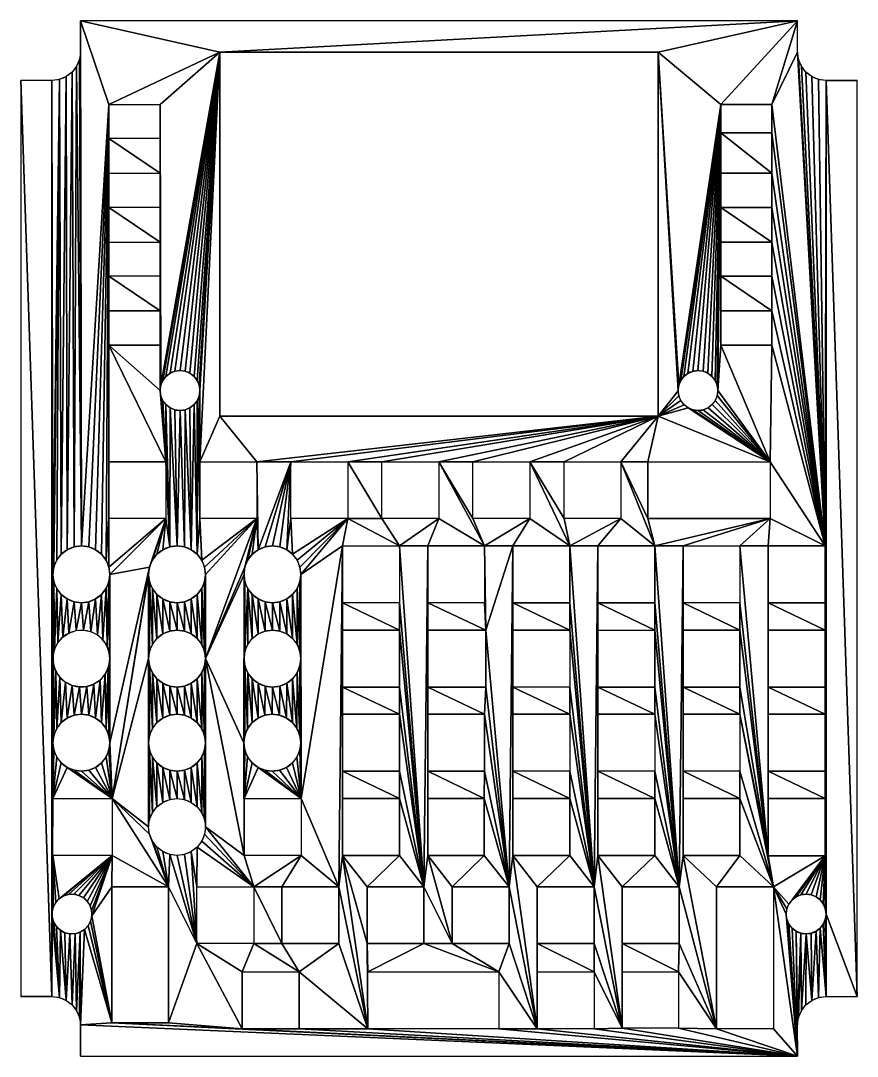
# Model space of a CAD drawing. Extents: x 0 to 147, y 0 to 182.
import ezdxf

# ---------------------------------------------------------------- set-up
doc = ezdxf.new("R2010")
doc.units = 0
doc.layers.get('0').update_dxf_attribs({"color": 13, "linetype": 'CONTINUOUS'})

msp = doc.modelspace()

# ---------------------------------------------------------------- linework, layer by layer
for p, q in [((10.5, 182, 3), (10.5, 176.5, 3)), ((136.55, 182, 3), (10.5, 182, 3)), ((136.55, 176.5, 3), (136.55, 182, 3)), ((112.02, 176.49, 3), (35.03, 176.49, 3)), ((35.03, 176.49, 3), (35.03, 112.5, 3)), ((112.02, 112.5, 3), (112.02, 176.49, 3)), ((0, 171.5, 3), (0, 10.5, 3)), ((5.5, 171.5, 3), (0, 171.5, 3)), ((141.55, 171.5, 3), (147.05, 171.5, 3)), ((147.05, 10.5, 3), (147.05, 171.5, 3)), ((15.5, 167.3, 3), (24.49, 167.3, 3)), ((15.5, 161.3, 3), (15.5, 167.3, 3)), ((24.49, 167.3, 3), (24.49, 161.3, 3)), ((123.05, 167.3, 3), (123.05, 162.3, 3)), ((132.05, 167.3, 3), (123.05, 167.3, 3)), ((132.05, 162.3, 3), (132.05, 167.3, 3)), ((123.05, 162.3, 3), (132.05, 162.3, 3)), ((24.49, 161.3, 3), (15.5, 161.3, 3)), ((15.5, 155.2, 3), (24.49, 155.2, 3)), ((15.5, 149.2, 3), (15.5, 155.2, 3)), ((24.49, 155.2, 3), (24.49, 149.2, 3)), ((123.05, 155.2, 3), (123.05, 149.2, 3)), ((132.05, 155.2, 3), (123.05, 155.2, 3)), ((132.05, 149.2, 3), (132.05, 155.2, 3)), ((24.49, 149.2, 3), (15.5, 149.2, 3)), ((123.05, 149.2, 3), (132.05, 149.2, 3)), ((15.5, 137.1, 3), (15.5, 143.1, 3)), ((15.5, 143.1, 3), (24.49, 143.1, 3)), ((24.49, 143.1, 3), (24.49, 137.1, 3)), ((132.05, 143.1, 3), (123.05, 143.1, 3)), ((123.05, 143.1, 3), (123.05, 137.1, 3)), ((132.05, 137.1, 3), (132.05, 143.1, 3)), ((24.49, 137.1, 3), (15.5, 137.1, 3)), ((123.05, 137.1, 3), (132.05, 137.1, 3)), ((24.49, 131.01, 3), (15.5, 131.01, 3)), ((15.5, 131.01, 3), (15.5, 125, 3)), ((24.49, 125, 3), (24.49, 131.01, 3)), ((123.05, 131, 3), (123.05, 125, 3)), ((132.05, 131, 3), (123.05, 131, 3)), ((132.05, 125, 3), (132.05, 131, 3)), ((15.5, 125, 3), (24.49, 125, 3)), ((123.05, 125, 3), (132.05, 125, 3)), ((35.03, 112.5, 3), (112.02, 112.5, 3)), ((15.5, 104.5, 3), (15.5, 94.5, 3)), ((25.5, 104.5, 3), (15.5, 104.5, 3)), ((25.5, 104.5, 3), (25.5, 94.5, 3)), ((31.5, 104.5, 3), (41.5, 104.5, 3)), ((31.5, 94.5, 3), (31.5, 104.5, 3)), ((41.5, 104.5, 3), (41.5, 94.5, 3)), ((47.5, 104.5, 3), (57.5, 104.5, 3)), ((47.5, 94.5, 3), (47.5, 104.5, 3)), ((57.5, 104.5, 3), (57.5, 94.5, 3)), ((63.5, 94.5, 3), (63.5, 104.5, 3)), ((63.5, 104.5, 3), (73.5, 104.5, 3)), ((73.5, 104.5, 3), (73.5, 94.5, 3)), ((79.5, 104.5, 3), (89.5, 104.5, 3)), ((79.5, 94.5, 3), (79.5, 104.5, 3)), ((89.5, 104.5, 3), (89.5, 94.5, 3)), ((95.5, 94.5, 3), (95.5, 104.5, 3)), ((95.5, 104.5, 3), (105.5, 104.5, 3)), ((105.5, 104.5, 3), (105.5, 94.5, 3)), ((110.24, 104.5, 3), (110.24, 94.5, 3)), ((110.24, 104.5, 3), (131.74, 104.5, 3)), ((131.74, 104.5, 3), (131.74, 94.5, 3)), ((25.5, 94.5, 3), (15.5, 94.5, 3)), ((41.5, 94.5, 3), (31.5, 94.5, 3)), ((57.5, 94.5, 3), (47.5, 94.5, 3)), ((73.5, 94.5, 3), (63.5, 94.5, 3)), ((89.5, 94.5, 3), (79.5, 94.5, 3)), ((105.5, 94.5, 3), (95.5, 94.5, 3)), ((110.24, 94.5, 3), (131.74, 94.5, 3)), ((56.58, 89.7, 3), (66.58, 89.7, 3)), ((56.58, 79.7, 3), (56.58, 89.7, 3)), ((66.58, 89.7, 3), (66.58, 79.7, 3)), ((71.54, 79.7, 3), (71.54, 89.7, 3)), ((81.54, 89.7, 3), (71.54, 89.7, 3)), ((81.54, 89.7, 3), (81.54, 79.7, 3)), ((86.5, 89.7, 3), (86.5, 79.7, 3)), ((96.5, 89.7, 3), (86.5, 89.7, 3)), ((96.5, 79.7, 3), (96.5, 89.7, 3)), ((111.46, 89.7, 3), (101.46, 89.7, 3)), ((101.46, 89.7, 3), (101.46, 79.7, 3)), ((111.46, 79.7, 3), (111.46, 89.7, 3)), ((116.42, 89.7, 3), (126.42, 89.7, 3)), ((116.42, 79.7, 3), (116.42, 89.7, 3)), ((126.42, 89.7, 3), (126.42, 79.7, 3)), ((141.38, 89.7, 3), (131.38, 89.7, 3)), ((131.38, 89.7, 3), (131.38, 79.7, 3)), ((141.38, 89.7, 3), (141.38, 79.7, 3)), ((66.58, 79.7, 3), (56.58, 79.7, 3)), ((81.54, 79.7, 3), (71.54, 79.7, 3)), ((86.5, 79.7, 3), (96.5, 79.7, 3)), ((101.46, 79.7, 3), (111.46, 79.7, 3)), ((126.42, 79.7, 3), (116.42, 79.7, 3)), ((131.38, 79.7, 3), (141.38, 79.7, 3)), ((66.58, 74.9, 3), (56.58, 74.9, 3)), ((56.58, 74.9, 3), (56.58, 64.9, 3)), ((66.58, 64.9, 3), (66.58, 74.9, 3)), ((81.74, 74.9, 3), (71.54, 74.9, 3)), ((71.54, 74.9, 3), (71.54, 64.9, 3)), ((81.74, 64.9, 3), (81.74, 74.9, 3)), ((96.5, 74.9, 3), (86.5, 74.9, 3)), ((86.5, 64.9, 3), (86.5, 74.9, 3)), ((96.5, 74.9, 3), (96.5, 64.9, 3)), ((101.46, 74.9, 3), (111.46, 74.9, 3)), ((101.46, 74.9, 3), (101.46, 64.9, 3)), ((111.46, 64.9, 3), (111.46, 74.9, 3)), ((116.42, 74.9, 3), (116.42, 64.9, 3)), ((126.42, 74.9, 3), (116.42, 74.9, 3)), ((126.42, 64.9, 3), (126.42, 74.9, 3)), ((131.38, 74.9, 3), (131.38, 64.9, 3)), ((141.38, 74.9, 3), (131.38, 74.9, 3)), ((141.38, 64.9, 3), (141.38, 74.9, 3)), ((56.58, 64.9, 3), (66.58, 64.9, 3)), ((71.54, 64.9, 3), (81.74, 64.9, 3)), ((96.5, 64.9, 3), (86.5, 64.9, 3)), ((101.46, 64.9, 3), (111.46, 64.9, 3)), ((116.42, 64.9, 3), (126.42, 64.9, 3)), ((131.38, 64.9, 3), (141.38, 64.9, 3)), ((66.58, 60.1, 3), (56.58, 60.1, 3)), ((56.58, 60.1, 3), (56.58, 50.1, 3)), ((66.58, 50.1, 3), (66.58, 60.1, 3)), ((71.54, 60.1, 3), (71.54, 50.1, 3)), ((81.54, 60.1, 3), (71.54, 60.1, 3)), ((81.54, 50.1, 3), (81.54, 60.1, 3)), ((86.5, 50.1, 3), (86.5, 60.1, 3)), ((96.5, 60.1, 3), (86.5, 60.1, 3)), ((96.5, 60.1, 3), (96.5, 50.1, 3)), ((101.46, 50.1, 3), (101.46, 60.1, 3)), ((111.46, 60.1, 3), (101.46, 60.1, 3)), ((111.46, 60.1, 3), (111.46, 50.1, 3)), ((126.42, 60.1, 3), (116.42, 60.1, 3)), ((116.42, 50.1, 3), (116.42, 60.1, 3)), ((126.42, 60.1, 3), (126.42, 50.1, 3)), ((131.38, 60.1, 3), (131.38, 50.1, 3)), ((141.38, 60.1, 3), (131.38, 60.1, 3)), ((141.38, 50.1, 3), (141.38, 60.1, 3)), ((56.58, 50.1, 3), (66.58, 50.1, 3)), ((71.54, 50.1, 3), (81.54, 50.1, 3)), ((96.5, 50.1, 3), (86.5, 50.1, 3)), ((111.46, 50.1, 3), (101.46, 50.1, 3)), ((126.42, 50.1, 3), (116.42, 50.1, 3)), ((131.38, 50.1, 3), (141.38, 50.1, 3)), ((5.67, 45.3, 3), (16.07, 45.3, 3)), ((5.67, 35.3, 3), (5.67, 45.3, 3)), ((16.07, 45.3, 3), (16.07, 35.3, 3)), ((39.27, 35.3, 3), (39.27, 45.3, 3)), ((39.27, 45.3, 3), (49.27, 45.3, 3)), ((49.27, 45.3, 3), (49.27, 35.3, 3)), ((56.58, 45.3, 3), (56.58, 35.3, 3)), ((66.58, 45.3, 3), (56.58, 45.3, 3)), ((66.58, 35.3, 3), (66.58, 45.3, 3)), ((71.54, 45.3, 3), (71.54, 35.3, 3)), ((81.44, 45.3, 3), (71.54, 45.3, 3)), ((81.44, 35.3, 3), (81.44, 45.3, 3)), ((96.5, 45.3, 3), (86.5, 45.3, 3)), ((86.5, 45.3, 3), (86.5, 35.3, 3)), ((96.5, 35.3, 3), (96.5, 45.3, 3)), ((101.46, 45.3, 3), (101.46, 35.3, 3)), ((111.46, 45.3, 3), (101.46, 45.3, 3)), ((111.46, 35.3, 3), (111.46, 45.3, 3)), ((116.42, 45.3, 3), (116.42, 35.3, 3)), ((126.42, 45.3, 3), (116.42, 45.3, 3)), ((126.42, 35.3, 3), (126.42, 45.3, 3)), ((141.38, 45.3, 3), (131.38, 45.3, 3)), ((131.38, 45.3, 3), (131.38, 35.22, 3)), ((141.38, 35.22, 3), (141.38, 45.3, 3)), ((16.07, 35.3, 3), (5.67, 35.3, 3)), ((49.27, 35.3, 3), (39.27, 35.3, 3)), ((56.58, 35.3, 3), (66.58, 35.3, 3)), ((71.54, 35.3, 3), (81.44, 35.3, 3)), ((86.5, 35.3, 3), (96.5, 35.3, 3)), ((101.46, 35.3, 3), (111.46, 35.3, 3)), ((116.42, 35.3, 3), (126.42, 35.3, 3)), ((131.38, 35.22, 3), (141.38, 35.22, 3)), ((15.99, 29.8, 3), (15.99, 5.9, 3)), ((25.99, 29.8, 3), (15.99, 29.8, 3)), ((25.99, 5.9, 3), (25.99, 29.8, 3)), ((30.95, 19.8, 3), (30.95, 29.8, 3)), ((30.95, 29.8, 3), (40.95, 29.8, 3)), ((40.95, 29.8, 3), (40.95, 19.8, 3)), ((45.91, 29.8, 3), (45.91, 19.8, 3)), ((55.91, 29.8, 3), (45.91, 29.8, 3)), ((55.91, 19.8, 3), (55.91, 29.8, 3)), ((70.87, 29.8, 3), (60.87, 29.8, 3)), ((60.87, 29.8, 3), (60.87, 19.8, 3)), ((70.87, 19.8, 3), (70.87, 29.8, 3)), ((85.83, 29.8, 3), (75.83, 29.8, 3)), ((75.83, 29.8, 3), (75.83, 19.8, 3)), ((85.83, 19.8, 3), (85.83, 29.8, 3)), ((90.79, 29.8, 3), (90.79, 19.8, 3)), ((100.79, 29.8, 3), (90.79, 29.8, 3)), ((100.79, 19.8, 3), (100.79, 29.8, 3)), ((115.75, 29.8, 3), (105.75, 29.8, 3)), ((105.75, 29.8, 3), (105.75, 19.8, 3)), ((115.75, 19.8, 3), (115.75, 29.8, 3)), ((122.31, 29.8, 3), (122.31, 4.84, 3)), ((132.31, 29.8, 3), (122.31, 29.8, 3)), ((132.31, 29.8, 3), (132.31, 4.84, 3)), ((40.95, 19.8, 3), (30.95, 19.8, 3)), ((45.91, 19.8, 3), (55.91, 19.8, 3)), ((60.87, 19.8, 3), (70.87, 19.8, 3)), ((75.83, 19.8, 3), (85.83, 19.8, 3)), ((90.79, 19.8, 3), (100.79, 19.8, 3)), ((105.75, 19.8, 3), (115.75, 19.8, 3)), ((38.92, 14.84, 3), (38.92, 4.84, 3)), ((38.92, 14.84, 3), (48.92, 14.84, 3)), ((48.92, 4.84, 3), (48.92, 14.84, 3)), ((61.03, 4.84, 3), (61.03, 14.84, 3)), ((61.03, 14.84, 3), (84.03, 14.84, 3)), ((84.03, 14.84, 3), (84.03, 4.84, 3)), ((90.79, 14.84, 3), (100.79, 14.84, 3)), ((90.79, 4.84, 3), (90.79, 14.84, 3)), ((100.79, 14.84, 3), (100.79, 4.84, 3)), ((105.75, 14.84, 3), (115.65, 14.84, 3)), ((105.75, 4.94, 3), (105.75, 14.84, 3)), ((115.65, 14.84, 3), (115.65, 4.94, 3)), ((5.5, 10.5, 3), (0, 10.5, 3)), ((141.55, 10.5, 3), (147.05, 10.5, 3)), ((10.5, 0, 3), (10.5, 5.5, 3)), ((15.99, 5.9, 3), (25.99, 5.9, 3)), ((136.55, 0, 3), (136.55, 5.5, 3)), ((38.92, 4.84, 3), (48.92, 4.84, 3)), ((84.03, 4.84, 3), (61.03, 4.84, 3)), ((100.79, 4.84, 3), (90.79, 4.84, 3)), ((115.65, 4.94, 3), (105.75, 4.94, 3)), ((132.31, 4.84, 3), (122.31, 4.84, 3)), ((10.5, 0, 3), (136.55, 0, 3))]:
    msp.add_line(p, q)
at = {"extrusion": (2.51018e-31, -2.51018e-31, -1)}
msp.add_circle((-28, 117, -3), 3.5, dxfattribs=at)
at = {"extrusion": (2.63686e-31, -2.60115e-31, -1)}
msp.add_circle((-119.05, 117, -3), 3.5, dxfattribs=at)
at = {"extrusion": (0, 0, -1)}
for centre in [(-10.67, 84.7, -3), (-27.48, 84.7, -3), (-44.25, 84.7, -3), (-10.67, 69.9, -3), (-27.48, 69.9, -3), (-10.67, 55.1, -3), (-27.48, 55.1, -3), (-44.22, 55.1, -3)]:
    msp.add_circle(centre, 5, dxfattribs=at)
at = {"extrusion": (-3.6922e-32, -6.39507e-32, -1)}
msp.add_circle((-44.25, 69.9, -3), 5, dxfattribs=at)
msp.add_circle((27.48, 40.3, 3), 5)
at = {"extrusion": (6.61957e-32, -3.96637e-31, -1)}
msp.add_circle((-9, 25, -3), 3.5, dxfattribs=at)
at = {"extrusion": (-2.451e-32, 4.24525e-32, -1)}
msp.add_circle((-138.05, 25, -3), 3.5, dxfattribs=at)
at = {"extrusion": (0, 0, -1)}
for centre, start, end in [((-5.5, 176.5, -3), 180, 270), ((-141.55, 176.5, -3), 270, 0), ((-5.5, 5.5, -3), 90, 180), ((-141.55, 5.5, -3), 0, 90)]:
    msp.add_arc(centre, 5, start, end, dxfattribs=at)

# ---------------------------------------------------------------- meshes
mesh = msp.add_polyface()
corners = [(24.49, 125, 3), (24.5, 117, 3), (24.49, 131.01, 3), (24.49, 137.1, 3), (24.49, 143.1, 3), (24.49, 149.2, 3), (24.49, 155.2, 3), (24.49, 161.3, 3), (24.49, 167.3, 3), (15.5, 161.3, 3), (15.5, 155.2, 3), (15.5, 149.2, 3), (15.5, 143.1, 3), (15.5, 137.1, 3), (15.5, 131.01, 3), (5.5, 171.5, 3), (5.67, 84.7, 3), (6.79, 171.67, 3), (7.14, 88.24, 3), (8, 172.17, 3), (8.17, 89.03, 3), (9.04, 172.96, 3), (9.38, 89.53, 3), (9.83, 174, 3), (10.67, 89.7, 3), (10.33, 175.21, 3), (10.5, 176.5, 3), (10.5, 182, 3), (15.5, 167.3, 3), (35.03, 176.49, 3), (15.5, 104.5, 3), (15.5, 125, 3), (24.62, 117.91, 3), (24.97, 118.75, 3), (25.53, 119.47, 3), (26.25, 120.03, 3), (27.09, 120.38, 3), (28, 120.5, 3), (28.91, 120.38, 3), (29.75, 120.03, 3), (30.47, 119.47, 3), (31.03, 118.75, 3), (31.38, 117.91, 3), (31.5, 117, 3), (31.5, 104.5, 3), (35.03, 112.5, 3)]
mesh.append_faces([[corners[k] for k in face] for face in [(0, 1, 2), (3, 1, 4), (5, 1, 6), (7, 1, 8), (6, 9, 10), (9, 6, 7), (4, 11, 12), (11, 4, 5), (2, 13, 14), (13, 2, 3), (15, 16, 17), (17, 18, 19), (19, 20, 21), (21, 22, 23), (23, 24, 25), (25, 24, 26), (26, 24, 27), (28, 10, 9), (32, 8, 1), (29, 44, 45)]], dxfattribs={"vtx0": -1, "vtx1": -1})
mesh.append_faces([[corners[k] for k in face] for face in [(2, 1, 3), (4, 1, 5), (6, 1, 7), (27, 24, 28), (27, 28, 29), (28, 30, 31), (28, 14, 13), (28, 12, 11), (29, 8, 32), (29, 43, 44)]], dxfattribs={"vtx0": -1, "vtx1": -1, "vtx2": -1})
mesh.append_faces([[corners[k] for k in face] for face in [(28, 31, 14), (28, 13, 12), (28, 11, 10), (29, 28, 8), (29, 32, 33), (29, 33, 34), (29, 34, 35), (29, 35, 36), (29, 36, 37), (29, 37, 38), (29, 38, 39), (29, 39, 40), (29, 40, 41), (29, 41, 42), (29, 42, 43)]], dxfattribs={"vtx0": -1, "vtx2": -1})
mesh = msp.add_polyface()
corners = [(57.5, 94.5, 3), (63.5, 94.5, 3), (57.5, 104.5, 3), (73.5, 94.5, 3), (81.54, 89.7, 3), (73.5, 104.5, 3), (79.5, 94.5, 3), (89.5, 94.5, 3), (96.5, 89.7, 3), (89.5, 104.5, 3), (95.5, 94.5, 3), (105.5, 94.5, 3), (111.46, 89.7, 3), (105.5, 104.5, 3), (110.24, 94.5, 3), (10.5, 182, 3), (35.03, 176.49, 3), (136.55, 182, 3), (112.02, 176.49, 3), (123.05, 167.3, 3), (115.66, 117.88, 3), (115.55, 116.98, 3), (116.01, 118.73, 3), (116.56, 119.46, 3), (117.28, 120.02, 3), (118.12, 120.37, 3), (119.03, 120.5, 3), (119.93, 120.39, 3), (120.78, 120.04, 3), (121.51, 119.49, 3), (122.07, 118.77, 3), (35.03, 112.5, 3), (41.5, 104.5, 3), (112.02, 112.5, 3), (47.5, 104.5, 3), (41.75, 89.03, 3), (42.95, 89.53, 3), (44.25, 89.7, 3), (45.54, 89.53, 3), (46.75, 89.03, 3), (47.5, 94.5, 3), (63.5, 104.5, 3), (79.5, 104.5, 3), (95.5, 104.5, 3), (110.24, 104.5, 3), (131.74, 104.5, 3), (117.32, 113.96, 3), (116.59, 114.51, 3), (116.03, 115.23, 3), (115.68, 116.07, 3)]
mesh.append_faces([[corners[k] for k in face] for face in [(0, 1, 2), (3, 4, 5), (7, 8, 9), (11, 12, 13), (15, 16, 17), (20, 18, 21), (31, 32, 33), (34, 39, 40), (41, 2, 1), (42, 5, 6), (43, 9, 10), (44, 13, 14), (33, 21, 18)]], dxfattribs={"vtx0": -1, "vtx1": -1})
mesh.append_faces([[corners[k] for k in face] for face in [(5, 4, 6), (9, 8, 10), (13, 12, 14), (19, 18, 20), (33, 32, 34), (34, 32, 35), (33, 2, 41), (33, 5, 42), (33, 9, 43), (33, 13, 44), (33, 45, 46)]], dxfattribs={"vtx0": -1, "vtx1": -1, "vtx2": -1})
mesh.append_faces([[corners[k] for k in face] for face in [(17, 16, 18), (19, 20, 22), (19, 22, 23), (19, 23, 24), (19, 24, 25), (19, 25, 26), (19, 26, 27), (19, 27, 28), (19, 28, 29), (19, 29, 30), (34, 36, 37), (34, 37, 38), (33, 34, 2), (33, 41, 5), (33, 42, 9), (33, 43, 13), (33, 44, 45), (33, 46, 47), (33, 47, 48), (33, 48, 49), (33, 49, 21)]], dxfattribs={"vtx0": -1, "vtx2": -1})
mesh = msp.add_polyface()
corners = [(141.55, 171.5, 3), (147.05, 10.5, 3), (147.05, 171.5, 3), (131.74, 94.5, 3), (141.38, 89.7, 3), (131.74, 104.5, 3), (132.05, 125, 3), (132.05, 131, 3), (132.05, 137.1, 3), (132.05, 143.1, 3), (132.05, 149.2, 3), (132.05, 155.2, 3), (132.05, 162.3, 3), (132.05, 167.3, 3), (136.55, 176.5, 3), (136.72, 175.21, 3), (137.22, 174, 3), (138.01, 172.96, 3), (139.05, 172.17, 3), (140.26, 171.67, 3), (141.43, 25.91, 3), (136.55, 182, 3), (112.02, 176.49, 3), (123.05, 167.3, 3), (122.07, 118.77, 3), (122.42, 117.93, 3), (122.55, 117.02, 3), (123.05, 125, 3), (123.05, 131, 3), (123.05, 137.1, 3), (123.05, 143.1, 3), (123.05, 149.2, 3), (123.05, 155.2, 3), (123.05, 162.3, 3), (117.32, 113.96, 3), (118.17, 113.61, 3), (119.07, 113.5, 3), (119.98, 113.63, 3), (120.82, 113.98, 3), (121.54, 114.54, 3), (122.09, 115.27, 3), (122.44, 116.12, 3)]
mesh.append_faces([[corners[k] for k in face] for face in [(0, 1, 2)]], dxfattribs={"vtx0": -1})
mesh.append_faces([[corners[k] for k in face] for face in [(3, 4, 5), (6, 4, 7), (8, 4, 9), (10, 4, 11), (12, 4, 13), (14, 4, 15), (15, 4, 16), (16, 4, 17), (17, 4, 18), (18, 4, 19), (19, 4, 0), (23, 32, 33), (21, 13, 14), (11, 33, 32), (33, 11, 12), (9, 31, 30), (31, 9, 10), (7, 29, 28), (29, 7, 8), (34, 5, 35), (35, 5, 36), (36, 5, 37), (37, 5, 38), (38, 5, 39), (39, 5, 40), (40, 5, 41), (41, 5, 26), (27, 5, 6)]], dxfattribs={"vtx0": -1, "vtx1": -1})
mesh.append_faces([[corners[k] for k in face] for face in [(5, 4, 6), (7, 4, 8), (9, 4, 10), (11, 4, 12), (13, 4, 14), (0, 4, 20), (21, 22, 23), (23, 26, 27), (23, 28, 29), (23, 30, 31), (26, 5, 27)]], dxfattribs={"vtx0": -1, "vtx1": -1, "vtx2": -1})
mesh.append_faces([[corners[k] for k in face] for face in [(23, 24, 25), (23, 25, 26), (23, 27, 28), (23, 29, 30), (23, 31, 32), (21, 23, 13)]], dxfattribs={"vtx0": -1, "vtx2": -1})
mesh = msp.add_polyface()
corners = [(0, 171.5, 3), (5.5, 10.5, 3), (5.5, 171.5, 3), (25.5, 104.5, 3), (15.5, 125, 3), (15.5, 104.5, 3), (24.5, 117, 3), (24.49, 125, 3), (24.62, 116.09, 3), (24.97, 115.25, 3), (25.53, 114.53, 3), (15.5, 94.5, 3), (15.5, 85.99, 3), (25.5, 94.5, 3), (23.94, 88.24, 3), (24.98, 89.03, 3), (26.19, 89.53, 3), (26.25, 113.97, 3), (27.48, 89.7, 3), (27.09, 113.62, 3), (28, 113.5, 3), (28.77, 89.53, 3), (28.91, 113.62, 3), (29.98, 89.03, 3), (29.75, 113.97, 3), (30.47, 114.53, 3), (31.02, 88.24, 3), (31.03, 115.25, 3), (31.5, 94.5, 3), (31.38, 116.09, 3), (31.5, 117, 3), (31.81, 87.2, 3), (41.5, 94.5, 3), (39.92, 87.2, 3), (40.71, 88.24, 3), (41.75, 89.03, 3), (41.5, 104.5, 3), (5.67, 84.7, 3), (5.52, 25.34, 3), (6.79, 171.67, 3), (5.84, 85.99, 3), (6.34, 87.2, 3), (7.14, 88.24, 3), (8, 172.17, 3), (8.17, 89.03, 3), (9.04, 172.96, 3), (9.38, 89.53, 3), (9.83, 174, 3), (10.67, 89.7, 3), (15.5, 167.3, 3), (11.97, 89.53, 3), (13.17, 89.03, 3), (14.21, 88.24, 3), (15, 87.2, 3), (31.5, 104.5, 3), (35.03, 112.5, 3)]
mesh.append_faces([[corners[k] for k in face] for face in [(0, 1, 2), (3, 4, 5), (4, 6, 7), (6, 3, 8), (8, 3, 9), (9, 3, 10), (11, 12, 13), (13, 16, 3), (10, 16, 17), (17, 18, 19), (19, 18, 20), (20, 21, 22), (22, 23, 24), (24, 23, 25), (25, 26, 27), (27, 28, 29), (29, 28, 30), (28, 31, 32), (32, 35, 36), (54, 30, 28), (36, 55, 54)]], dxfattribs={"vtx0": -1, "vtx1": -1})
mesh.append_faces([[corners[k] for k in face] for face in [(4, 3, 6), (3, 16, 10), (27, 26, 28), (37, 2, 38), (49, 53, 11)]], dxfattribs={"vtx0": -1, "vtx1": -1, "vtx2": -1})
mesh.append_faces([[corners[k] for k in face] for face in [(13, 14, 15), (13, 15, 16), (17, 16, 18), (20, 18, 21), (22, 21, 23), (25, 23, 26), (32, 33, 34), (32, 34, 35), (39, 37, 40), (39, 40, 41), (39, 41, 42), (43, 42, 44), (45, 44, 46), (47, 46, 48), (49, 48, 50), (49, 50, 51), (49, 51, 52), (49, 52, 53), (49, 11, 5)]], dxfattribs={"vtx0": -1, "vtx2": -1})
mesh = msp.add_polyface()
corners = [(5.67, 55.1, 3), (5.68, 70.25, 3), (5.67, 84.7, 3), (5.84, 56.39, 3), (5.76, 68.94, 3), (6.18, 67.71, 3), (14.82, 67.11, 3), (15, 57.6, 3), (15.4, 68.27, 3), (15.5, 56.39, 3), (15.66, 69.55, 3), (15.67, 55.1, 3), (15.67, 84.7, 3), (5.84, 83.41, 3), (5.94, 71.53, 3), (6.34, 82.2, 3), (6.53, 72.69, 3), (7.14, 81.16, 3), (7.39, 73.67, 3), (8.17, 80.37, 3), (8.48, 74.39, 3), (9.38, 79.87, 3), (9.72, 74.81, 3), (10.67, 79.7, 3), (11.02, 74.89, 3), (11.97, 79.87, 3), (12.3, 74.63, 3), (13.17, 80.37, 3), (13.47, 74.05, 3), (14.21, 81.16, 3), (14.44, 73.18, 3), (15, 82.2, 3), (15.17, 72.09, 3), (15.5, 83.41, 3), (15.58, 70.86, 3), (5.5, 10.5, 3), (0, 171.5, 3), (0, 10.5, 3), (5.5, 171.5, 3), (5.52, 25.34, 3), (15.5, 85.99, 3), (15.5, 94.5, 3), (15, 87.2, 3), (25.5, 94.5, 3), (22.65, 85.99, 3), (16.07, 45.3, 3), (22.48, 84.7, 3), (22.48, 69.9, 3), (22.65, 71.19, 3), (22.65, 83.41, 3), (23.15, 72.4, 3), (23.15, 82.2, 3), (23.94, 73.44, 3), (22.48, 55.1, 3), (22.65, 68.61, 3), (23.15, 57.6, 3), (23.15, 67.4, 3)]
mesh.append_faces([[corners[k] for k in face] for face in [(35, 36, 37)]], dxfattribs={"vtx0": -1})
mesh.append_faces([[corners[k] for k in face] for face in [(1, 3, 4), (4, 3, 5), (6, 7, 8), (8, 9, 10), (13, 14, 15), (15, 16, 17), (17, 18, 19), (19, 20, 21), (21, 22, 23), (23, 24, 25), (25, 26, 27), (27, 28, 29), (29, 30, 31), (31, 32, 33), (33, 34, 12), (40, 41, 42), (44, 45, 46), (48, 46, 47), (46, 48, 49), (49, 50, 51), (54, 55, 56)]], dxfattribs={"vtx0": -1, "vtx1": -1})
mesh.append_faces([[corners[k] for k in face] for face in [(0, 1, 2), (10, 11, 12), (38, 35, 39), (43, 12, 44), (44, 12, 11), (46, 45, 47)]], dxfattribs={"vtx0": -1, "vtx1": -1, "vtx2": -1})
mesh.append_faces([[corners[k] for k in face] for face in [(1, 13, 2), (13, 1, 14), (15, 14, 16), (17, 16, 18), (19, 18, 20), (21, 20, 22), (23, 22, 24), (25, 24, 26), (27, 26, 28), (29, 28, 30), (31, 30, 32), (33, 32, 34), (12, 34, 10), (43, 40, 12), (49, 48, 50), (51, 50, 52), (53, 54, 47)]], dxfattribs={"vtx0": -1, "vtx2": -1})
mesh = msp.add_polyface()
corners = [(126.42, 79.7, 3), (131.38, 35.22, 3), (126.42, 89.7, 3), (141.38, 79.7, 3), (141.43, 25.91, 3), (141.38, 89.7, 3), (141.55, 25, 3), (147.05, 10.5, 3), (141.55, 171.5, 3), (79.5, 94.5, 3), (81.54, 89.7, 3), (89.5, 94.5, 3), (86.5, 89.7, 3), (81.74, 74.9, 3), (85.83, 29.8, 3), (86.5, 50.1, 3), (86.5, 60.1, 3), (86.5, 64.9, 3), (86.5, 74.9, 3), (86.5, 79.7, 3), (96.5, 89.7, 3), (95.5, 94.5, 3), (105.5, 94.5, 3), (101.46, 89.7, 3), (100.79, 29.8, 3), (101.46, 50.1, 3), (101.46, 60.1, 3), (101.46, 64.9, 3), (101.46, 74.9, 3), (101.46, 79.7, 3), (111.46, 89.7, 3), (110.24, 94.5, 3), (131.74, 94.5, 3), (116.42, 89.7, 3), (115.75, 29.8, 3), (116.42, 50.1, 3), (116.42, 60.1, 3), (116.42, 64.9, 3), (116.42, 74.9, 3), (116.42, 79.7, 3), (131.38, 89.7, 3), (131.38, 50.1, 3), (131.38, 60.1, 3), (131.38, 64.9, 3), (131.38, 74.9, 3), (131.38, 79.7, 3), (141.38, 74.9, 3), (126.42, 74.9, 3), (111.46, 79.7, 3), (111.46, 74.9, 3), (96.5, 79.7, 3), (96.5, 74.9, 3)]
mesh.append_faces([[corners[k] for k in face] for face in [(0, 1, 2), (3, 4, 5), (9, 10, 11), (12, 18, 19), (21, 20, 22), (23, 28, 29), (31, 30, 32), (33, 38, 39), (40, 44, 45), (46, 45, 44), (45, 46, 3), (47, 39, 38), (39, 47, 0), (48, 34, 30), (49, 29, 28), (29, 49, 48), (50, 24, 20), (51, 19, 18), (19, 51, 50)]], dxfattribs={"vtx0": -1, "vtx1": -1})
mesh.append_faces([[corners[k] for k in face] for face in [(6, 7, 8), (11, 10, 12), (12, 13, 14), (12, 16, 17), (22, 20, 23), (23, 20, 24), (23, 26, 27), (32, 30, 33), (33, 30, 34), (33, 36, 37), (32, 2, 40), (40, 2, 1), (40, 42, 43)]], dxfattribs={"vtx0": -1, "vtx1": -1, "vtx2": -1})
mesh.append_faces([[corners[k] for k in face] for face in [(12, 15, 16), (12, 17, 18), (11, 12, 20), (23, 25, 26), (23, 27, 28), (22, 23, 30), (33, 35, 36), (33, 37, 38), (32, 33, 2), (40, 41, 42), (40, 43, 44), (32, 40, 5), (8, 4, 6)]], dxfattribs={"vtx0": -1, "vtx2": -1})
mesh = msp.add_polyface()
corners = [(49.25, 69.9, 3), (49.27, 45.3, 3), (49.25, 84.7, 3), (42.95, 79.87, 3), (44.25, 74.9, 3), (44.25, 79.7, 3), (45.54, 74.73, 3), (45.54, 79.87, 3), (46.75, 74.23, 3), (46.75, 80.37, 3), (47.78, 73.44, 3), (47.78, 81.16, 3), (48.58, 72.4, 3), (48.58, 82.2, 3), (49.08, 71.19, 3), (49.08, 83.41, 3), (49.08, 68.61, 3), (49.22, 55.1, 3), (47.78, 88.24, 3), (47.5, 94.5, 3), (46.75, 89.03, 3), (57.5, 94.5, 3), (48.58, 87.2, 3), (49.08, 85.99, 3), (56.58, 89.7, 3), (56.58, 50.1, 3), (56.58, 60.1, 3), (56.58, 64.9, 3), (56.58, 74.9, 3), (56.58, 79.7, 3), (66.58, 89.7, 3), (63.5, 94.5, 3), (73.5, 94.5, 3), (71.54, 89.7, 3), (70.87, 29.8, 3), (71.54, 50.1, 3), (71.54, 60.1, 3), (71.54, 64.9, 3), (71.54, 74.9, 3), (71.54, 79.7, 3), (81.54, 89.7, 3), (86.5, 89.7, 3), (81.74, 74.9, 3), (47.5, 104.5, 3), (41.75, 89.03, 3), (42.95, 89.53, 3), (45.54, 89.53, 3), (66.58, 79.7, 3), (66.58, 74.9, 3), (81.54, 79.7, 3)]
mesh.append_faces([[corners[k] for k in face] for face in [(3, 4, 5), (5, 6, 7), (7, 8, 9), (9, 10, 11), (11, 12, 13), (13, 14, 15), (15, 0, 2), (16, 17, 0), (18, 19, 20), (19, 18, 21), (24, 28, 29), (31, 30, 32), (33, 38, 39), (47, 34, 30), (48, 29, 28), (29, 48, 47), (42, 39, 38), (39, 42, 49), (49, 42, 40)]], dxfattribs={"vtx0": -1, "vtx1": -1})
mesh.append_faces([[corners[k] for k in face] for face in [(0, 1, 2), (21, 2, 24), (24, 2, 1), (24, 26, 27), (21, 30, 31), (32, 30, 33), (33, 30, 34), (33, 36, 37), (41, 40, 42)]], dxfattribs={"vtx0": -1, "vtx1": -1, "vtx2": -1})
mesh.append_faces([[corners[k] for k in face] for face in [(5, 4, 6), (7, 6, 8), (9, 8, 10), (11, 10, 12), (13, 12, 14), (15, 14, 0), (21, 18, 22), (21, 22, 23), (21, 23, 2), (24, 25, 26), (24, 27, 28), (21, 24, 30), (33, 35, 36), (33, 37, 38), (32, 33, 40), (43, 44, 45), (43, 46, 20)]], dxfattribs={"vtx0": -1, "vtx2": -1})
mesh = msp.add_polyface()
corners = [(25.5, 94.5, 3), (22.65, 85.99, 3), (23.15, 87.2, 3), (23.94, 88.24, 3), (31.5, 94.5, 3), (31.02, 88.24, 3), (31.81, 87.2, 3), (41.5, 94.5, 3), (32.31, 85.99, 3), (32.48, 84.7, 3), (32.48, 69.9, 3), (39.42, 85.99, 3), (39.25, 84.7, 3), (39.22, 55.1, 3), (39.92, 87.2, 3), (39.25, 69.9, 3), (39.42, 83.41, 3), (39.42, 71.19, 3), (39.92, 82.2, 3), (39.92, 72.4, 3), (40.71, 73.44, 3), (40.71, 81.16, 3), (41.75, 74.23, 3), (41.75, 80.37, 3), (42.95, 74.73, 3), (42.95, 79.87, 3), (44.25, 74.9, 3), (39.39, 56.39, 3), (39.42, 68.61, 3), (39.89, 57.6, 3), (39.92, 67.4, 3), (23.15, 82.2, 3), (23.94, 73.44, 3), (23.94, 81.16, 3), (24.98, 74.23, 3), (24.98, 80.37, 3), (26.19, 74.73, 3), (26.19, 79.87, 3), (27.48, 74.9, 3), (27.48, 79.7, 3), (28.77, 74.73, 3), (28.77, 79.87, 3), (29.98, 74.23, 3), (29.98, 80.37, 3), (31.02, 73.44, 3), (31.02, 81.16, 3), (31.81, 72.4, 3), (31.81, 82.2, 3), (32.31, 71.19, 3), (32.31, 83.41, 3), (31.81, 67.4, 3), (32.31, 56.39, 3), (32.31, 68.61, 3), (32.48, 55.1, 3)]
mesh.append_faces([[corners[k] for k in face] for face in [(11, 10, 12), (16, 17, 18), (18, 20, 21), (21, 22, 23), (23, 24, 25), (15, 27, 28), (28, 29, 30), (31, 32, 33), (33, 34, 35), (35, 36, 37), (37, 38, 39), (39, 40, 41), (41, 42, 43), (43, 44, 45), (45, 46, 47), (47, 48, 49), (49, 10, 9), (50, 51, 52), (52, 53, 10)]], dxfattribs={"vtx0": -1, "vtx1": -1})
mesh.append_faces([[corners[k] for k in face] for face in [(7, 9, 10), (7, 10, 11), (12, 10, 13), (13, 15, 12)]], dxfattribs={"vtx0": -1, "vtx1": -1, "vtx2": -1})
mesh.append_faces([[corners[k] for k in face] for face in [(0, 1, 2), (0, 2, 3), (4, 5, 6), (7, 6, 8), (7, 8, 9), (7, 11, 14), (15, 16, 12), (16, 15, 17), (18, 17, 19), (18, 19, 20), (21, 20, 22), (23, 22, 24), (25, 24, 26), (33, 32, 34), (35, 34, 36), (37, 36, 38), (39, 38, 40), (41, 40, 42), (43, 42, 44), (45, 44, 46), (47, 46, 48), (49, 48, 10)]], dxfattribs={"vtx0": -1, "vtx2": -1})
mesh = msp.add_polyface()
corners = [(48.55, 52.6, 3), (49.27, 45.3, 3), (49.05, 53.81, 3), (49.22, 55.1, 3), (49.25, 69.9, 3), (48.58, 67.4, 3), (48.55, 57.6, 3), (49.05, 56.39, 3), (49.08, 68.61, 3), (56.58, 89.7, 3), (55.91, 29.8, 3), (56.58, 35.3, 3), (56.58, 45.3, 3), (56.58, 50.1, 3), (71.54, 89.7, 3), (70.87, 29.8, 3), (71.54, 35.3, 3), (71.54, 45.3, 3), (71.54, 50.1, 3), (86.5, 89.7, 3), (85.83, 29.8, 3), (86.5, 35.3, 3), (86.5, 45.3, 3), (86.5, 50.1, 3), (101.46, 89.7, 3), (100.79, 29.8, 3), (101.46, 35.3, 3), (101.46, 45.3, 3), (101.46, 50.1, 3), (96.5, 45.3, 3), (96.5, 50.1, 3), (96.5, 60.1, 3), (96.5, 64.9, 3), (96.5, 74.9, 3), (96.5, 79.7, 3), (86.5, 64.9, 3), (86.5, 60.1, 3), (66.58, 45.3, 3), (66.58, 50.1, 3), (66.58, 60.1, 3), (66.58, 64.9, 3), (66.58, 74.9, 3), (66.58, 79.7, 3), (56.58, 64.9, 3), (56.58, 60.1, 3), (81.44, 45.3, 3), (81.54, 50.1, 3), (81.54, 60.1, 3), (81.74, 64.9, 3), (81.74, 74.9, 3), (71.54, 64.9, 3), (71.54, 60.1, 3)]
mesh.append_faces([[corners[k] for k in face] for face in [(0, 1, 2), (2, 1, 3), (5, 7, 8), (30, 25, 31), (32, 25, 33), (31, 35, 36), (35, 31, 32), (29, 23, 22), (23, 29, 30), (38, 15, 39), (40, 15, 41), (39, 43, 44), (43, 39, 40), (37, 13, 12), (13, 37, 38), (46, 20, 47), (48, 20, 49), (47, 50, 51), (50, 47, 48), (45, 18, 17), (18, 45, 46)]], dxfattribs={"vtx0": -1, "vtx1": -1})
mesh.append_faces([[corners[k] for k in face] for face in [(3, 1, 4), (9, 1, 10), (9, 10, 11), (9, 12, 13), (14, 15, 16), (14, 17, 18), (19, 20, 21), (19, 22, 23), (24, 25, 26), (24, 27, 28), (29, 25, 30), (31, 25, 32), (33, 25, 34), (37, 15, 38), (39, 15, 40), (41, 15, 42), (45, 20, 46), (47, 20, 48)]], dxfattribs={"vtx0": -1, "vtx1": -1, "vtx2": -1})
mesh.append_faces([[corners[k] for k in face] for face in [(5, 6, 7), (8, 7, 3), (9, 11, 12), (14, 16, 17), (19, 21, 22), (24, 26, 27)]], dxfattribs={"vtx0": -1, "vtx2": -1})
mesh = msp.add_polyface()
corners = [(116.42, 35.3, 3), (122.31, 29.8, 3), (126.42, 35.3, 3), (132.31, 29.8, 3), (126.42, 45.3, 3), (126.42, 50.1, 3), (126.42, 60.1, 3), (131.38, 35.22, 3), (126.42, 64.9, 3), (126.42, 74.9, 3), (126.42, 79.7, 3), (141.38, 35.22, 3), (135.02, 26.75, 3), (136.3, 28.03, 3), (137.14, 28.38, 3), (138.05, 28.5, 3), (138.96, 28.38, 3), (139.8, 28.03, 3), (141.43, 25.91, 3), (141.38, 45.3, 3), (141.38, 50.1, 3), (141.38, 60.1, 3), (141.38, 64.9, 3), (141.38, 74.9, 3), (141.38, 79.7, 3), (116.42, 89.7, 3), (115.75, 29.8, 3), (116.42, 45.3, 3), (116.42, 50.1, 3), (131.38, 89.7, 3), (131.38, 45.3, 3), (131.38, 50.1, 3), (131.38, 64.9, 3), (131.38, 60.1, 3), (116.42, 64.9, 3), (116.42, 60.1, 3), (101.46, 35.3, 3), (105.75, 29.8, 3), (111.46, 35.3, 3), (111.46, 45.3, 3), (111.46, 50.1, 3), (111.46, 60.1, 3), (111.46, 64.9, 3), (111.46, 74.9, 3), (111.46, 79.7, 3), (101.46, 64.9, 3), (101.46, 60.1, 3), (101.46, 50.1, 3), (101.46, 45.3, 3)]
mesh.append_faces([[corners[k] for k in face] for face in [(0, 1, 2), (2, 3, 4), (5, 3, 6), (8, 7, 9), (7, 3, 11), (11, 18, 19), (20, 18, 21), (22, 18, 23), (21, 32, 33), (32, 21, 22), (19, 31, 30), (31, 19, 20), (6, 34, 35), (34, 6, 8), (4, 28, 27), (28, 4, 5), (36, 37, 38), (38, 26, 39), (40, 26, 41), (42, 26, 43), (41, 45, 46), (45, 41, 42), (39, 47, 48), (47, 39, 40)]], dxfattribs={"vtx0": -1, "vtx1": -1})
mesh.append_faces([[corners[k] for k in face] for face in [(4, 3, 5), (6, 3, 7), (6, 7, 8), (9, 7, 10), (11, 3, 12), (19, 18, 20), (21, 18, 22), (23, 18, 24), (25, 26, 0), (25, 27, 28), (29, 30, 31), (39, 26, 40), (41, 26, 42), (43, 26, 44)]], dxfattribs={"vtx0": -1, "vtx1": -1, "vtx2": -1})
mesh.append_faces([[corners[k] for k in face] for face in [(2, 1, 3), (11, 13, 14), (11, 14, 15), (11, 15, 16), (11, 16, 17), (25, 0, 27), (29, 7, 30), (38, 37, 26)]], dxfattribs={"vtx0": -1, "vtx2": -1})
mesh = msp.add_polyface()
corners = [(5.68, 70.25, 3), (5.67, 55.1, 3), (5.84, 56.39, 3), (6.18, 67.71, 3), (6.34, 57.6, 3), (6.9, 66.62, 3), (7.14, 58.64, 3), (7.88, 65.75, 3), (8.17, 59.43, 3), (9.05, 65.17, 3), (9.38, 59.93, 3), (10.33, 64.91, 3), (10.67, 60.1, 3), (11.63, 64.99, 3), (11.97, 59.93, 3), (12.87, 65.41, 3), (13.17, 59.43, 3), (13.95, 66.13, 3), (14.21, 58.64, 3), (14.82, 67.11, 3), (15, 57.6, 3), (15.4, 68.27, 3), (15.5, 56.39, 3), (15.66, 69.55, 3), (15.67, 55.1, 3), (5.67, 45.3, 3), (5.84, 53.81, 3), (6.34, 52.6, 3), (7.14, 51.56, 3), (8.17, 50.77, 3), (16.07, 45.3, 3), (9.38, 50.27, 3), (11.97, 50.27, 3), (13.17, 50.77, 3), (14.21, 51.56, 3), (15, 52.6, 3), (15.5, 53.81, 3), (22.65, 85.99, 3), (22.48, 69.9, 3), (22.48, 40.3, 3), (5.67, 84.7, 3), (5.52, 25.34, 3), (22.48, 55.1, 3), (22.65, 41.59, 3), (22.65, 53.81, 3), (23.15, 42.8, 3), (23.15, 52.6, 3), (23.94, 43.84, 3), (23.94, 51.56, 3), (24.98, 44.63, 3), (24.98, 50.77, 3), (22.65, 68.61, 3), (22.65, 56.39, 3), (23.15, 57.6, 3), (23.15, 67.4, 3), (23.94, 58.64, 3), (23.94, 66.36, 3), (24.98, 59.43, 3), (24.98, 65.57, 3)]
mesh.append_faces([[corners[k] for k in face] for face in [(3, 4, 5), (5, 6, 7), (7, 8, 9), (9, 10, 11), (11, 12, 13), (13, 14, 15), (15, 16, 17), (17, 18, 19), (26, 25, 27), (27, 25, 28), (28, 25, 29), (29, 30, 31), (32, 30, 33), (33, 30, 34), (34, 30, 35), (35, 30, 36), (36, 30, 24), (42, 43, 44), (44, 45, 46), (46, 47, 48), (48, 49, 50), (54, 55, 56), (56, 57, 58)]], dxfattribs={"vtx0": -1, "vtx1": -1})
mesh.append_faces([[corners[k] for k in face] for face in [(37, 24, 30), (38, 30, 39), (40, 41, 25), (40, 25, 1), (39, 42, 38)]], dxfattribs={"vtx0": -1, "vtx1": -1, "vtx2": -1})
mesh.append_faces([[corners[k] for k in face] for face in [(0, 1, 2), (3, 2, 4), (5, 4, 6), (7, 6, 8), (9, 8, 10), (11, 10, 12), (13, 12, 14), (15, 14, 16), (17, 16, 18), (19, 18, 20), (21, 20, 22), (23, 22, 24), (25, 26, 1), (51, 42, 52), (51, 52, 53), (54, 53, 55), (56, 55, 57)]], dxfattribs={"vtx0": -1, "vtx2": -1})
mesh = msp.add_polyface()
corners = [(8.17, 50.77, 3), (5.67, 45.3, 3), (16.07, 45.3, 3), (9.38, 50.27, 3), (10.67, 50.1, 3), (11.97, 50.27, 3), (5.67, 35.3, 3), (6.77, 27.7, 3), (16.07, 35.3, 3), (8.42, 28.45, 3), (9.34, 28.48, 3), (10.23, 28.28, 3), (15.99, 29.8, 3), (25.99, 29.8, 3), (22.65, 39.01, 3), (22.48, 40.3, 3), (23.15, 37.8, 3), (23.94, 36.76, 3), (24.98, 35.97, 3), (26.19, 35.47, 3), (39.27, 45.3, 3), (39.22, 55.1, 3), (39.27, 35.3, 3), (41.72, 50.77, 3), (49.27, 45.3, 3), (42.92, 50.27, 3), (44.22, 50.1, 3), (45.51, 50.27, 3), (29.98, 35.97, 3), (30.95, 29.8, 3), (31.02, 36.76, 3), (40.95, 29.8, 3), (31.81, 37.8, 3), (32.31, 39.01, 3), (32.48, 40.3, 3), (32.48, 69.9, 3), (49.27, 35.3, 3), (45.91, 29.8, 3), (5.52, 25.34, 3), (22.48, 55.1, 3), (22.65, 41.59, 3), (22.65, 53.81, 3), (23.15, 42.8, 3), (23.15, 52.6, 3), (23.94, 43.84, 3), (23.94, 51.56, 3), (24.98, 44.63, 3), (24.98, 50.77, 3), (26.19, 45.13, 3), (26.19, 50.27, 3), (27.48, 45.3, 3), (27.48, 50.1, 3), (28.77, 45.13, 3), (28.77, 50.27, 3), (29.98, 44.63, 3), (29.98, 50.77, 3), (31.02, 43.84, 3), (31.02, 51.56, 3), (31.81, 42.8, 3), (31.81, 52.6, 3), (32.31, 41.59, 3), (32.31, 53.81, 3)]
mesh.append_faces([[corners[k] for k in face] for face in [(3, 2, 4), (4, 2, 5), (6, 7, 8), (8, 13, 2), (14, 13, 16), (16, 13, 17), (17, 13, 18), (18, 13, 19), (20, 21, 22), (25, 24, 26), (26, 24, 27), (28, 29, 30), (30, 31, 32), (32, 31, 33), (33, 31, 34), (22, 31, 36), (1, 38, 6), (47, 48, 49), (49, 50, 51), (51, 52, 53), (53, 54, 55), (55, 56, 57)]], dxfattribs={"vtx0": -1, "vtx1": -1})
mesh.append_faces([[corners[k] for k in face] for face in [(2, 13, 14), (34, 31, 22), (34, 22, 35), (36, 31, 37)]], dxfattribs={"vtx0": -1, "vtx1": -1, "vtx2": -1})
mesh.append_faces([[corners[k] for k in face] for face in [(0, 1, 2), (8, 9, 10), (8, 10, 11), (8, 12, 13), (2, 14, 15), (23, 20, 24), (30, 29, 31), (39, 15, 40), (41, 40, 42), (43, 42, 44), (45, 44, 46), (47, 46, 48), (49, 48, 50), (51, 50, 52), (53, 52, 54), (55, 54, 56), (57, 56, 58), (59, 58, 60), (61, 60, 34)]], dxfattribs={"vtx0": -1, "vtx2": -1})
mesh = msp.add_polyface()
corners = [(39.22, 55.1, 3), (39.27, 45.3, 3), (39.39, 53.81, 3), (39.89, 52.6, 3), (40.68, 51.56, 3), (41.72, 50.77, 3), (49.27, 45.3, 3), (42.92, 50.27, 3), (45.51, 50.27, 3), (46.72, 50.77, 3), (47.75, 51.56, 3), (48.55, 52.6, 3), (32.48, 69.9, 3), (39.27, 35.3, 3), (39.25, 69.9, 3), (39.39, 56.39, 3), (39.42, 68.61, 3), (39.89, 57.6, 3), (39.92, 67.4, 3), (40.68, 58.64, 3), (40.71, 66.36, 3), (41.72, 59.43, 3), (41.75, 65.57, 3), (42.92, 59.93, 3), (42.95, 65.07, 3), (44.22, 60.1, 3), (44.25, 64.9, 3), (45.51, 59.93, 3), (45.54, 65.07, 3), (46.72, 59.43, 3), (46.75, 65.57, 3), (47.75, 58.64, 3), (47.78, 66.36, 3), (48.55, 57.6, 3), (48.58, 67.4, 3), (31.02, 51.56, 3), (31.81, 42.8, 3), (31.81, 52.6, 3), (32.31, 41.59, 3), (32.31, 53.81, 3), (32.48, 40.3, 3), (32.48, 55.1, 3), (24.98, 65.57, 3), (24.98, 59.43, 3), (26.19, 59.93, 3), (26.19, 65.07, 3), (27.48, 60.1, 3), (27.48, 64.9, 3), (28.77, 59.93, 3), (28.77, 65.07, 3), (29.98, 59.43, 3), (29.98, 65.57, 3), (31.02, 58.64, 3), (31.02, 66.36, 3), (31.81, 57.6, 3), (31.81, 67.4, 3), (32.31, 56.39, 3), (32.31, 68.61, 3)]
mesh.append_faces([[corners[k] for k in face] for face in [(0, 1, 2), (2, 1, 3), (3, 1, 4), (4, 1, 5), (5, 6, 7), (8, 6, 9), (9, 6, 10), (10, 6, 11), (18, 19, 20), (20, 21, 22), (22, 23, 24), (24, 25, 26), (26, 27, 28), (28, 29, 30), (30, 31, 32), (32, 33, 34), (35, 36, 37), (37, 38, 39), (39, 40, 41), (42, 44, 45), (45, 46, 47), (47, 48, 49), (49, 50, 51), (51, 52, 53), (53, 54, 55)]], dxfattribs={"vtx0": -1, "vtx1": -1})
mesh.append_faces([[corners[k] for k in face] for face in [(12, 13, 0), (12, 41, 40)]], dxfattribs={"vtx0": -1, "vtx1": -1, "vtx2": -1})
mesh.append_faces([[corners[k] for k in face] for face in [(14, 0, 15), (16, 15, 17), (18, 17, 19), (20, 19, 21), (22, 21, 23), (24, 23, 25), (26, 25, 27), (28, 27, 29), (30, 29, 31), (32, 31, 33), (42, 43, 44), (45, 44, 46), (47, 46, 48), (49, 48, 50), (51, 50, 52), (53, 52, 54), (55, 54, 56), (57, 56, 41)]], dxfattribs={"vtx0": -1, "vtx2": -1})
mesh = msp.add_polyface()
corners = [(49.27, 35.3, 3), (45.91, 29.8, 3), (55.91, 29.8, 3), (49.27, 45.3, 3), (45.91, 19.8, 3), (48.92, 14.84, 3), (55.91, 19.8, 3), (136.55, 0, 3), (10.5, 5.5, 3), (10.5, 0, 3), (15.99, 5.9, 3), (38.92, 4.84, 3), (48.92, 4.84, 3), (61.03, 4.84, 3), (56.58, 35.3, 3), (60.87, 19.8, 3), (60.87, 29.8, 3), (84.03, 4.84, 3), (90.79, 4.84, 3), (84.03, 14.84, 3), (85.83, 19.8, 3), (85.83, 29.8, 3), (86.5, 35.3, 3), (100.79, 4.84, 3), (105.75, 4.94, 3), (100.79, 14.84, 3), (100.79, 19.8, 3), (100.79, 29.8, 3), (101.46, 35.3, 3), (90.79, 29.8, 3), (96.5, 35.3, 3), (90.79, 14.84, 3), (90.79, 19.8, 3), (96.5, 45.3, 3), (66.58, 35.3, 3), (70.87, 29.8, 3), (66.58, 45.3, 3), (71.54, 35.3, 3), (75.83, 29.8, 3), (81.44, 35.3, 3), (75.83, 19.8, 3), (81.44, 45.3, 3), (61.03, 14.84, 3), (70.87, 19.8, 3)]
mesh.append_faces([[corners[k] for k in face] for face in [(7, 8, 9)]], dxfattribs={"vtx0": -1})
mesh.append_faces([[corners[k] for k in face] for face in [(0, 2, 3), (4, 5, 6), (11, 7, 12), (12, 13, 5), (6, 13, 2), (13, 7, 17), (17, 18, 19), (20, 18, 21), (23, 24, 25), (26, 24, 27), (22, 29, 30), (29, 31, 32), (30, 27, 33), (25, 32, 31), (32, 25, 26), (34, 35, 36), (37, 38, 39), (38, 37, 40), (39, 21, 41), (15, 42, 43), (42, 15, 13), (43, 40, 35), (40, 19, 20)]], dxfattribs={"vtx0": -1, "vtx1": -1})
mesh.append_faces([[corners[k] for k in face] for face in [(8, 7, 10), (10, 7, 11), (12, 7, 13), (5, 13, 6), (2, 13, 14), (14, 13, 15), (19, 18, 20), (21, 18, 22), (25, 24, 26), (27, 24, 28), (29, 22, 18), (43, 19, 40), (35, 40, 37)]], dxfattribs={"vtx0": -1, "vtx1": -1, "vtx2": -1})
mesh.append_faces([[corners[k] for k in face] for face in [(0, 1, 2), (14, 15, 16), (29, 18, 31), (30, 29, 27), (16, 34, 14), (34, 16, 35), (39, 38, 21), (43, 42, 19)]], dxfattribs={"vtx0": -1, "vtx2": -1})
mesh = msp.add_polyface()
corners = [(5.52, 25.34, 3), (5.5, 10.5, 3), (5.55, 24.42, 3), (6.79, 10.33, 3), (5.81, 23.55, 3), (6.3, 22.77, 3), (6.97, 22.15, 3), (8, 9.83, 3), (7.77, 21.72, 3), (8.66, 21.52, 3), (9.04, 9.04, 3), (9.58, 21.55, 3), (9.83, 8, 3), (10.45, 21.81, 3), (10.33, 6.79, 3), (10.5, 5.5, 3), (11.23, 22.3, 3), (5.72, 26.23, 3), (5.67, 35.3, 3), (6.15, 27.03, 3), (6.77, 27.7, 3), (16.07, 35.3, 3), (7.55, 28.19, 3), (8.42, 28.45, 3), (10.23, 28.28, 3), (11.03, 27.85, 3), (11.7, 27.23, 3), (12.19, 26.45, 3), (12.45, 25.58, 3), (12.48, 24.66, 3), (15.99, 29.8, 3), (15.99, 5.9, 3), (30.95, 29.8, 3), (29.98, 35.97, 3), (30.95, 19.8, 3), (45.91, 29.8, 3), (40.95, 29.8, 3), (45.91, 19.8, 3), (38.92, 14.84, 3), (40.95, 19.8, 3), (38.92, 4.84, 3), (48.92, 14.84, 3), (11.85, 22.97, 3), (12.28, 23.77, 3), (25.99, 5.9, 3), (25.99, 29.8, 3), (26.19, 35.47, 3), (27.48, 35.3, 3), (28.77, 35.47, 3)]
mesh.append_faces([[corners[k] for k in face] for face in [(0, 1, 2), (2, 3, 4), (4, 3, 5), (5, 3, 6), (6, 7, 8), (8, 7, 9), (9, 10, 11), (11, 12, 13), (13, 15, 16), (17, 18, 0), (30, 29, 31), (32, 33, 34), (35, 36, 37), (34, 38, 39), (38, 34, 40), (39, 37, 36), (16, 31, 42), (42, 31, 43), (43, 31, 29), (31, 40, 44), (44, 34, 45), (46, 34, 47), (47, 34, 48), (48, 34, 33)]], dxfattribs={"vtx0": -1, "vtx1": -1})
mesh.append_faces([[corners[k] for k in face] for face in [(21, 29, 30), (39, 41, 37), (15, 31, 16), (44, 40, 34), (45, 34, 46)]], dxfattribs={"vtx0": -1, "vtx1": -1, "vtx2": -1})
mesh.append_faces([[corners[k] for k in face] for face in [(2, 1, 3), (6, 3, 7), (9, 7, 10), (11, 10, 12), (13, 12, 14), (13, 14, 15), (18, 17, 19), (18, 19, 20), (21, 20, 22), (21, 22, 23), (21, 24, 25), (21, 25, 26), (21, 26, 27), (21, 27, 28), (21, 28, 29), (39, 38, 41)]], dxfattribs={"vtx0": -1, "vtx2": -1})
mesh = msp.add_polyface()
corners = [(122.31, 29.8, 3), (116.42, 35.3, 3), (122.31, 4.84, 3), (135.02, 26.75, 3), (132.31, 29.8, 3), (134.67, 25.91, 3), (134.55, 25, 3), (141.38, 35.22, 3), (135.58, 27.47, 3), (136.3, 28.03, 3), (139.8, 28.03, 3), (140.52, 27.47, 3), (141.08, 26.75, 3), (141.43, 25.91, 3), (84.03, 4.84, 3), (136.55, 0, 3), (90.79, 4.84, 3), (100.79, 4.84, 3), (105.75, 4.94, 3), (115.65, 4.94, 3), (115.65, 14.84, 3), (115.75, 19.8, 3), (115.75, 29.8, 3), (132.31, 4.84, 3), (134.67, 24.09, 3), (135.02, 23.25, 3), (135.58, 22.53, 3), (136.3, 21.97, 3), (136.55, 5.5, 3), (137.14, 21.62, 3), (136.72, 6.79, 3), (137.22, 8, 3), (138.05, 21.5, 3), (138.01, 9.04, 3), (139.05, 9.83, 3), (138.96, 21.62, 3), (139.8, 21.97, 3), (140.26, 10.33, 3), (140.52, 22.53, 3), (141.55, 10.5, 3), (141.08, 23.25, 3), (141.43, 24.09, 3), (141.55, 25, 3), (147.05, 10.5, 3), (105.75, 29.8, 3), (101.46, 35.3, 3), (105.75, 14.84, 3), (105.75, 19.8, 3)]
mesh.append_faces([[corners[k] for k in face] for face in [(0, 1, 2), (3, 4, 5), (5, 4, 6), (16, 15, 17), (18, 15, 19), (19, 2, 20), (21, 2, 22), (2, 15, 23), (23, 15, 4), (6, 15, 24), (24, 15, 25), (25, 15, 26), (26, 15, 27), (27, 28, 29), (29, 31, 32), (32, 34, 35), (35, 34, 36), (36, 37, 38), (38, 39, 40), (40, 39, 41), (41, 39, 42), (44, 46, 47), (20, 47, 46), (47, 20, 21)]], dxfattribs={"vtx0": -1, "vtx1": -1})
mesh.append_faces([[corners[k] for k in face] for face in [(14, 15, 16), (17, 15, 18), (19, 15, 2), (20, 2, 21), (22, 2, 1), (4, 15, 6), (44, 45, 18)]], dxfattribs={"vtx0": -1, "vtx1": -1, "vtx2": -1})
mesh.append_faces([[corners[k] for k in face] for face in [(7, 3, 8), (7, 8, 9), (7, 10, 11), (7, 11, 12), (7, 12, 13), (27, 15, 28), (29, 28, 30), (29, 30, 31), (32, 31, 33), (32, 33, 34), (36, 34, 37), (38, 37, 39), (42, 39, 43), (44, 18, 46)]], dxfattribs={"vtx0": -1, "vtx2": -1})

doc.saveas('drawing.dxf')
